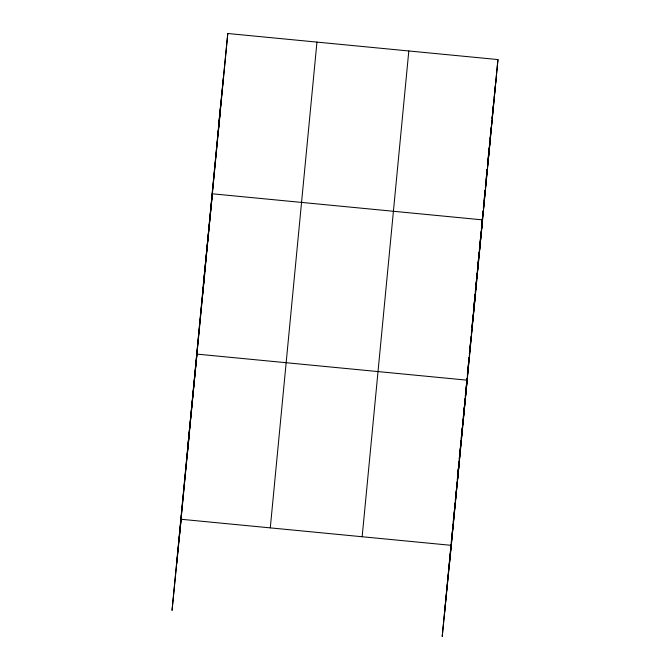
<?xml version="1.0" encoding="UTF-8"?>
<svg xmlns="http://www.w3.org/2000/svg" width="670" height="670" viewBox="0 0 670 670"><rect width="100%" height="100%" fill="white"/><g stroke="black" fill="none" stroke-linecap="round" stroke-linejoin="round"><path stroke-width="1" d="M221.008 101.53L172.039 610.429L181.135 519.275L451.304 545.346L497.961 59.571L227.792 33.5L218.696 124.654M176.721 563.478L223.386 77.712M179.032 540.355L227.792 33.5M270.286 527.876L316.952 42.101M362.152 536.745L408.809 50.97M451.027 544.626L442.208 636.5L451.304 545.346M451.228 542.566L451.622 538.437M451.923 535.338L452.317 531.209M452.619 528.111L452.912 525.012M453.213 521.922L453.607 517.793M453.908 514.694L454.302 510.565M454.595 507.466L454.997 503.338M455.29 500.239L455.592 497.14M455.885 494.05L456.287 489.921M456.58 486.822L456.982 482.693M457.275 479.594L457.577 476.496M458.372 468.213L458.071 471.337L458.372 468.322M458.573 466.136L458.967 461.965M459.268 458.85L459.57 455.726M459.972 451.563L460.365 447.393M460.667 444.277L460.968 441.153M461.27 438.029L461.672 433.867M461.965 430.743L462.267 427.619M462.669 423.457L463.07 419.294M463.272 417.209L463.665 413.047M463.967 409.923L464.268 406.799M464.67 402.637L465.072 398.474M465.265 396.389L465.667 392.226M465.968 389.103L466.37 384.94M466.672 381.816L466.965 378.692M467.367 374.53L467.668 371.406M467.97 368.282L468.372 364.12M468.665 360.996L468.967 357.872M469.369 353.71L469.67 350.586M469.971 347.462L470.365 343.3M470.667 340.176L470.968 337.06M471.37 332.889L471.672 329.766M471.965 326.65L472.367 322.479M472.668 319.364L473.07 315.193M473.665 308.954L473.464 311.031L473.665 309.021M474.067 304.783L474.368 301.668M474.67 298.544L475.064 294.381M475.365 291.257L475.667 288.134M476.069 283.971L476.37 280.847M476.663 277.723L477.065 273.561M477.367 270.437L477.769 266.275M478.07 263.151L478.363 260.027M478.665 256.903L479.067 252.741M479.368 249.617L479.77 245.454M480.063 242.331L480.365 239.207M480.767 235.044L481.068 231.921M481.37 228.797L481.764 224.634M482.065 221.51L482.367 218.387M482.769 214.224L483.07 211.1M483.363 207.976L483.765 203.814M484.067 200.69L484.469 196.528M484.762 193.404L485.063 190.28M485.365 187.165L485.767 182.994M486.068 179.878L486.462 175.708M486.763 172.584L487.065 169.468M487.467 165.297L487.768 162.182M488.062 159.058L488.464 154.896M444.512 613.377L454.428 511.101M454.629 509.041L456.412 490.457M456.605 488.388L457.107 482.283M457.3 481.169L459.779 455.357M459.98 453.297L460.474 448.13M462.375 427.393L460.575 446.136L461.102 440.961M464.377 406.581L462.752 424.395L467.166 380.183L196.997 354.112L187.902 445.265M464.653 404.613L465.081 399.286M465.357 397.327L467.074 378.475M467.358 376.507L469.075 357.654M469.352 355.686L469.779 350.368M470.055 348.4L471.077 336.834M471.353 334.874L471.772 329.548M472.057 327.588L473.774 308.728M474.05 306.768L475.775 287.907L475.373 291.927M476.052 285.948L476.479 280.621M476.755 278.661L478.472 259.801M478.757 257.841L480.474 238.989M480.75 237.021L482.475 218.169M482.752 216.201L483.171 210.883M483.455 208.914L485.172 190.062M485.449 188.094L487.174 169.242M487.45 167.282L489.87 141.136M490.155 139.176L491.947 120.441L491.487 124.494M492.149 118.355L493.547 103.783M449.202 566.435L495.859 80.66M217.993 134.737L220.095 113.649M203.295 284.959L212.398 193.806L482.568 219.877L478.757 258.05M202.591 295.043L204.702 273.955M186.964 457.778L189.066 436.689M488.866 150.725L489.167 147.71M489.469 144.695L489.87 140.675M490.072 138.665L490.474 134.645M490.775 131.63L491.177 127.602M492.107 118.28L492.618 113.104M492.827 111.036L493.949 99.763M494.15 97.753L497.961 59.571M488.162 160.808L490.264 139.728M474.067 305.001L474.469 300.981M474.67 298.971L475.072 294.951M476.085 284.8L476.496 280.663M476.705 278.586L478.556 260.069M472.76 321.114L474.871 300.034M458.573 466.312L458.975 462.292M459.277 459.277L459.679 455.248M459.98 452.233L460.374 448.213M461.312 438.892L462.442 427.502M457.133 483.849L459.235 462.761"/></g></svg>
